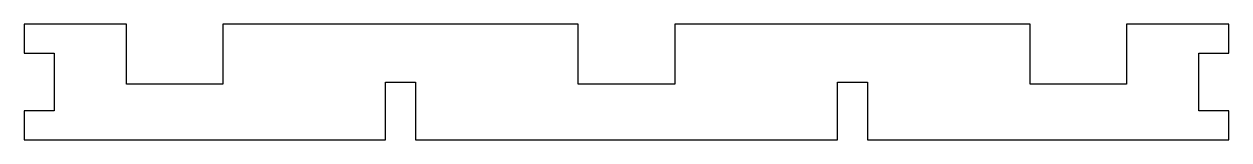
# Model space of a CAD drawing. Header units: millimetres. Extents: x -400 to 0, y 0 to 39.
import ezdxf

# ---------------------------------------------------------------- set-up
doc = ezdxf.new("R2010")
doc.units = ezdxf.units.MM

msp = doc.modelspace()

# ---------------------------------------------------------------- linework, layer by layer
msp.add_lwpolyline([(0, 0), (0, 9.625), (-10, 9.625), (-10, 28.875), (0, 28.875), (0, 38.5), (-34, 38.5), (-34, 18.5), (-66, 18.5), (-66, 38.5), (-184, 38.5), (-184, 18.5), (-216, 18.5), (-216, 38.5), (-334, 38.5), (-334, 18.5), (-366, 18.5), (-366, 38.5), (-400, 38.5), (-400, 28.875), (-390, 28.875), (-390, 9.625), (-400, 9.625), (-400, 0), (-280, 0), (-280, 19.25), (-270, 19.25), (-270, 0), (-130, 0), (-130, 19.25), (-120, 19.25), (-120, 0)], close=True)

doc.saveas('drawing.dxf')
